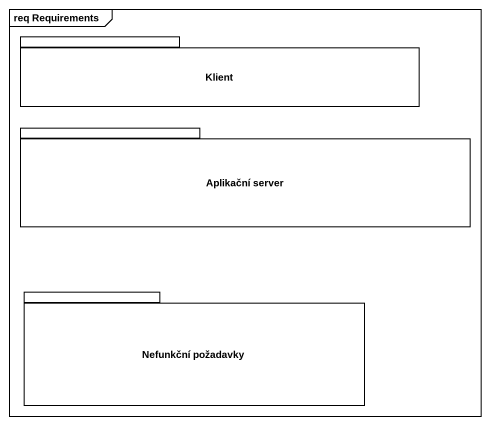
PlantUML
@startuml
mainframe req Requirements
package Klient {
}
package "Aplikační server" as Aplikační_server {
}
package "Nefunkční požadavky" as Nefunkční_požadavky {
}
@enduml
